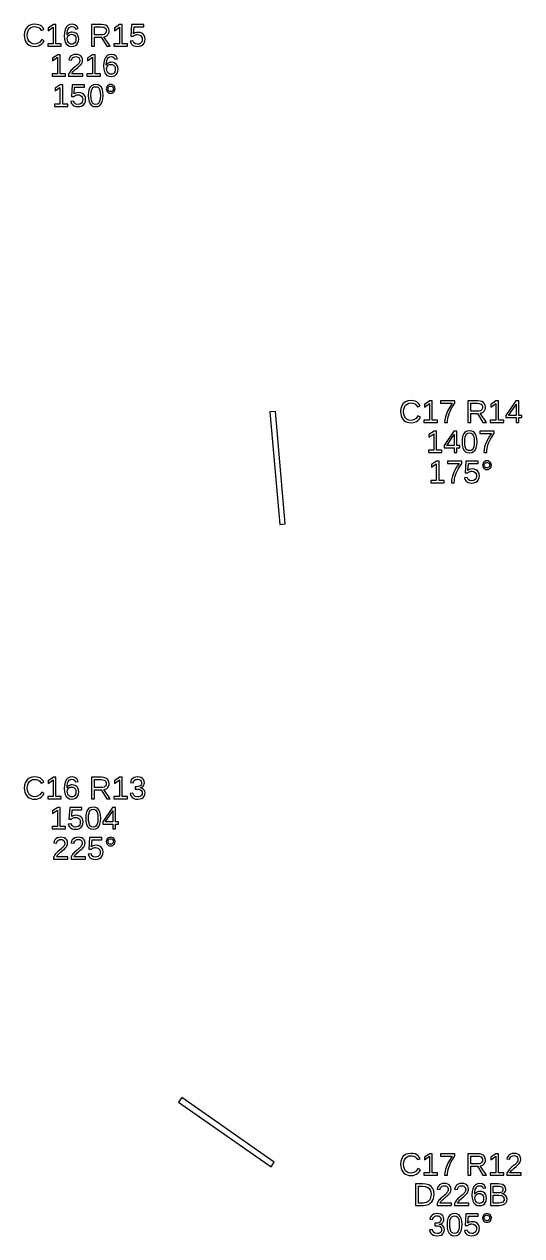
# Model space of a CAD drawing. Extents: x 195 to 2890, y 70 to 1529.
# Drawn here: x 1758 to 1890.2, y 1181 to 1503 of the extents above; entities that cross this region are included whole.
import ezdxf

# ---------------------------------------------------------------- set-up
doc = ezdxf.new("R2010")
doc.units = 0
doc.layers.get('0').update_dxf_attribs({"linetype": 'CONTINUOUS'})

msp = doc.modelspace()

# ---------------------------------------------------------------- linework, layer by layer
for points in [[(1761.31, 1497.09), (1761.81, 1497.22), (1762.26, 1497.44), (1762.66, 1497.73), (1762.99, 1498.11), (1763.26, 1498.56), (1762.62, 1498.88), (1762.15, 1498.22), (1761.55, 1497.82), (1760.81, 1497.69), (1760.23, 1497.76), (1759.73, 1497.97), (1759.32, 1498.33), (1759.01, 1498.8), (1758.83, 1499.37), (1758.77, 1500.02), (1758.83, 1500.68), (1759, 1501.24), (1759.3, 1501.7), (1759.7, 1502.04), (1760.19, 1502.25), (1760.78, 1502.32), (1761.16, 1502.29), (1761.51, 1502.2), (1761.83, 1502.05), (1762.09, 1501.85), (1762.31, 1501.59), (1762.47, 1501.29), (1763.2, 1501.53), (1762.97, 1501.96), (1762.67, 1502.31), (1762.3, 1502.59), (1761.86, 1502.79), (1761.35, 1502.91), (1760.77, 1502.95), (1759.96, 1502.86), (1759.28, 1502.6), (1758.72, 1502.17), (1758.31, 1501.59), (1758.06, 1500.87), (1757.98, 1500.02), (1758.02, 1499.44), (1758.13, 1498.91), (1758.31, 1498.44), (1758.56, 1498.03), (1758.89, 1497.68), (1759.27, 1497.41), (1759.72, 1497.21), (1760.22, 1497.09), (1760.77, 1497.05)], [(1767.8, 1497.75), (1766.41, 1497.75), (1766.41, 1502.86), (1765.73, 1502.86), (1764.37, 1501.93), (1764.37, 1501.24), (1765.67, 1502.16), (1765.67, 1497.75), (1764.21, 1497.75), (1764.21, 1497.13), (1767.8, 1497.13)], [(1771.16, 1497.11), (1771.61, 1497.28), (1771.98, 1497.57), (1772.26, 1497.97), (1772.42, 1498.44), (1772.48, 1499.01), (1772.42, 1499.53), (1772.27, 1499.97), (1772.01, 1500.34), (1771.66, 1500.62), (1771.24, 1500.78), (1770.75, 1500.84), (1770.45, 1500.82), (1770.17, 1500.75), (1769.92, 1500.64), (1769.7, 1500.5), (1769.51, 1500.31), (1769.36, 1500.08), (1769.4, 1500.76), (1769.51, 1501.32), (1769.7, 1501.77), (1769.96, 1502.1), (1770.29, 1502.29), (1770.67, 1502.36), (1771.1, 1502.28), (1771.42, 1502.04), (1771.62, 1501.66), (1772.32, 1501.78), (1771.99, 1502.43), (1771.44, 1502.82), (1770.68, 1502.95), (1770.08, 1502.86), (1769.57, 1502.6), (1769.16, 1502.15), (1768.87, 1501.54), (1768.69, 1500.78), (1768.63, 1499.87), (1768.69, 1499.02), (1768.86, 1498.32), (1769.14, 1497.77), (1769.54, 1497.37), (1770.03, 1497.13), (1770.62, 1497.05)], [(1770.28, 1497.69), (1770, 1497.83), (1769.76, 1498.06), (1769.58, 1498.37), (1769.47, 1498.73), (1769.43, 1499.15), (1769.47, 1499.47), (1769.57, 1499.75), (1769.75, 1499.97), (1769.98, 1500.14), (1770.26, 1500.24), (1770.58, 1500.27), (1770.91, 1500.24), (1771.2, 1500.12), (1771.43, 1499.93), (1771.6, 1499.68), (1771.7, 1499.36), (1771.73, 1498.97), (1771.7, 1498.59), (1771.6, 1498.26), (1771.43, 1498), (1771.2, 1497.8), (1770.93, 1497.68), (1770.6, 1497.64)], [(1776.62, 1499.51), (1778.4, 1499.51), (1779.89, 1497.13), (1780.79, 1497.13), (1779.16, 1499.6), (1779.57, 1499.71), (1779.91, 1499.9), (1780.19, 1500.15), (1780.4, 1500.46), (1780.52, 1500.82), (1780.56, 1501.22), (1780.5, 1501.7), (1780.33, 1502.1), (1780.03, 1502.43), (1779.63, 1502.67), (1779.14, 1502.82), (1778.54, 1502.86), (1775.84, 1502.86), (1775.84, 1497.13), (1776.62, 1497.13)], [(1776.62, 1500.13), (1776.62, 1502.24), (1778.46, 1502.24), (1778.85, 1502.21), (1779.18, 1502.13), (1779.44, 1501.98), (1779.63, 1501.78), (1779.74, 1501.52), (1779.78, 1501.22), (1779.74, 1500.9), (1779.63, 1500.63), (1779.44, 1500.41), (1779.19, 1500.25), (1778.87, 1500.16), (1778.49, 1500.13)], [(1785.4, 1497.75), (1784.01, 1497.75), (1784.01, 1502.86), (1783.33, 1502.86), (1781.98, 1501.93), (1781.98, 1501.24), (1783.27, 1502.16), (1783.27, 1497.75), (1781.81, 1497.75), (1781.81, 1497.13), (1785.4, 1497.13)], [(1788.65, 1497.11), (1789.15, 1497.28), (1789.56, 1497.57), (1789.86, 1497.96), (1790.03, 1498.44), (1790.09, 1499), (1790.04, 1499.5), (1789.87, 1499.93), (1789.59, 1500.29), (1789.22, 1500.57), (1788.77, 1500.73), (1788.24, 1500.79), (1787.8, 1500.75), (1787.4, 1500.63), (1787.06, 1500.42), (1787.17, 1502.24), (1789.76, 1502.24), (1789.76, 1502.86), (1786.5, 1502.86), (1786.31, 1499.78), (1787.03, 1499.78), (1787.2, 1499.92), (1787.37, 1500.02), (1787.54, 1500.1), (1787.71, 1500.15), (1787.9, 1500.18), (1788.09, 1500.19), (1788.45, 1500.15), (1788.75, 1500.04), (1789, 1499.86), (1789.18, 1499.61), (1789.3, 1499.32), (1789.33, 1498.98), (1789.3, 1498.6), (1789.19, 1498.27), (1789, 1498), (1788.75, 1497.81), (1788.44, 1497.69), (1788.08, 1497.65), (1787.52, 1497.74), (1787.12, 1498.03), (1786.88, 1498.5), (1786.14, 1498.41), (1786.27, 1498.01), (1786.48, 1497.67), (1786.77, 1497.4), (1787.13, 1497.21), (1787.56, 1497.09), (1788.06, 1497.05)], [(1768.96, 1489.75), (1767.56, 1489.75), (1767.56, 1494.86), (1766.89, 1494.86), (1765.53, 1493.93), (1765.53, 1493.24), (1766.83, 1494.16), (1766.83, 1489.75), (1765.37, 1489.75), (1765.37, 1489.13), (1768.96, 1489.13)], [(1773.58, 1489.75), (1770.59, 1489.75), (1770.69, 1489.95), (1770.82, 1490.14), (1770.99, 1490.35), (1771.19, 1490.56), (1771.44, 1490.79), (1771.73, 1491.04), (1772.24, 1491.46), (1772.62, 1491.8), (1772.88, 1492.06), (1773.07, 1492.28), (1773.22, 1492.5), (1773.34, 1492.72), (1773.42, 1492.94), (1773.47, 1493.16), (1773.49, 1493.38), (1773.44, 1493.84), (1773.28, 1494.23), (1773.03, 1494.54), (1772.67, 1494.77), (1772.23, 1494.9), (1771.69, 1494.95), (1771.2, 1494.9), (1770.77, 1494.77), (1770.4, 1494.54), (1770.11, 1494.24), (1769.92, 1493.88), (1769.82, 1493.45), (1770.57, 1493.38), (1770.63, 1493.66), (1770.75, 1493.9), (1770.92, 1494.09), (1771.14, 1494.23), (1771.4, 1494.32), (1771.69, 1494.35), (1772, 1494.32), (1772.25, 1494.23), (1772.46, 1494.09), (1772.62, 1493.89), (1772.71, 1493.65), (1772.74, 1493.35), (1772.72, 1493.13), (1772.67, 1492.92), (1772.58, 1492.73), (1772.46, 1492.55), (1772.32, 1492.37), (1772.16, 1492.2), (1771.98, 1492.03), (1771.78, 1491.86), (1771.57, 1491.69), (1771.36, 1491.52), (1771.14, 1491.34), (1770.92, 1491.15), (1770.7, 1490.94), (1770.49, 1490.72), (1770.29, 1490.49), (1770.1, 1490.23), (1769.93, 1489.95), (1769.78, 1489.65), (1769.78, 1489.13), (1773.58, 1489.13)], [(1778.23, 1489.75), (1776.83, 1489.75), (1776.83, 1494.86), (1776.16, 1494.86), (1774.8, 1493.93), (1774.8, 1493.24), (1776.1, 1494.16), (1776.1, 1489.75), (1774.63, 1489.75), (1774.63, 1489.13), (1778.23, 1489.13)], [(1781.59, 1489.11), (1782.04, 1489.28), (1782.41, 1489.57), (1782.68, 1489.97), (1782.85, 1490.44), (1782.9, 1491.01), (1782.85, 1491.53), (1782.7, 1491.97), (1782.44, 1492.34), (1782.09, 1492.62), (1781.67, 1492.78), (1781.18, 1492.84), (1780.88, 1492.82), (1780.6, 1492.75), (1780.35, 1492.64), (1780.12, 1492.5), (1779.94, 1492.31), (1779.79, 1492.08), (1779.82, 1492.76), (1779.94, 1493.32), (1780.13, 1493.77), (1780.39, 1494.1), (1780.71, 1494.29), (1781.1, 1494.36), (1781.53, 1494.28), (1781.84, 1494.04), (1782.04, 1493.66), (1782.74, 1493.78), (1782.41, 1494.43), (1781.87, 1494.82), (1781.11, 1494.95), (1780.5, 1494.86), (1780, 1494.6), (1779.59, 1494.15), (1779.29, 1493.54), (1779.12, 1492.78), (1779.06, 1491.87), (1779.11, 1491.02), (1779.29, 1490.32), (1779.57, 1489.77), (1779.96, 1489.37), (1780.46, 1489.13), (1781.05, 1489.05)], [(1780.71, 1489.69), (1780.43, 1489.83), (1780.19, 1490.06), (1780, 1490.37), (1779.9, 1490.73), (1779.86, 1491.15), (1779.89, 1491.47), (1780, 1491.75), (1780.17, 1491.97), (1780.41, 1492.14), (1780.68, 1492.24), (1781, 1492.27), (1781.34, 1492.24), (1781.62, 1492.12), (1781.85, 1491.93), (1782.02, 1491.68), (1782.12, 1491.36), (1782.16, 1490.97), (1782.12, 1490.59), (1782.02, 1490.26), (1781.86, 1490), (1781.63, 1489.8), (1781.35, 1489.68), (1781.03, 1489.64)], [(1769.61, 1481.75), (1768.21, 1481.75), (1768.21, 1486.86), (1767.54, 1486.86), (1766.18, 1485.93), (1766.18, 1485.24), (1767.48, 1486.16), (1767.48, 1481.75), (1766.02, 1481.75), (1766.02, 1481.13), (1769.61, 1481.13)], [(1772.86, 1481.11), (1773.36, 1481.28), (1773.76, 1481.57), (1774.06, 1481.96), (1774.24, 1482.44), (1774.3, 1483), (1774.25, 1483.5), (1774.08, 1483.93), (1773.8, 1484.29), (1773.43, 1484.57), (1772.98, 1484.73), (1772.45, 1484.79), (1772, 1484.75), (1771.61, 1484.63), (1771.27, 1484.42), (1771.38, 1486.24), (1773.97, 1486.24), (1773.97, 1486.86), (1770.71, 1486.86), (1770.52, 1483.78), (1771.23, 1483.78), (1771.4, 1483.92), (1771.57, 1484.02), (1771.75, 1484.1), (1771.92, 1484.15), (1772.11, 1484.18), (1772.3, 1484.19), (1772.65, 1484.15), (1772.95, 1484.04), (1773.2, 1483.86), (1773.39, 1483.61), (1773.5, 1483.32), (1773.54, 1482.98), (1773.5, 1482.6), (1773.39, 1482.27), (1773.21, 1482), (1772.96, 1481.81), (1772.65, 1481.69), (1772.28, 1481.65), (1771.72, 1481.74), (1771.33, 1482.03), (1771.09, 1482.5), (1770.35, 1482.41), (1770.48, 1482.01), (1770.68, 1481.67), (1770.97, 1481.4), (1771.34, 1481.21), (1771.77, 1481.09), (1772.27, 1481.05)], [(1777.56, 1481.13), (1778.06, 1481.39), (1778.45, 1481.81), (1778.73, 1482.39), (1778.9, 1483.12), (1778.96, 1484), (1778.91, 1484.89), (1778.75, 1485.63), (1778.48, 1486.21), (1778.1, 1486.62), (1777.6, 1486.87), (1776.98, 1486.95), (1776.35, 1486.87), (1775.84, 1486.62), (1775.46, 1486.21), (1775.19, 1485.64), (1775.03, 1484.9), (1774.98, 1484), (1775.03, 1483.11), (1775.2, 1482.38), (1775.47, 1481.8), (1775.86, 1481.38), (1776.35, 1481.13), (1776.96, 1481.05)], [(1776.57, 1481.71), (1776.25, 1481.9), (1776.02, 1482.21), (1775.85, 1482.66), (1775.75, 1483.26), (1775.72, 1484), (1775.75, 1484.76), (1775.85, 1485.36), (1776.01, 1485.81), (1776.25, 1486.11), (1776.57, 1486.29), (1776.98, 1486.36), (1777.38, 1486.29), (1777.7, 1486.11), (1777.93, 1485.8), (1778.09, 1485.35), (1778.18, 1484.75), (1778.22, 1484), (1778.18, 1483.27), (1778.08, 1482.68), (1777.91, 1482.23), (1777.68, 1481.91), (1777.36, 1481.71), (1776.97, 1481.65)], [(1781.25, 1484.67), (1781.53, 1484.78), (1781.77, 1484.97), (1781.96, 1485.21), (1782.08, 1485.48), (1782.12, 1485.79), (1782.08, 1486.1), (1781.97, 1486.37), (1781.78, 1486.61), (1781.53, 1486.8), (1781.26, 1486.91), (1780.95, 1486.95), (1780.64, 1486.91), (1780.36, 1486.8), (1780.12, 1486.61), (1779.93, 1486.37), (1779.82, 1486.09), (1779.78, 1485.79), (1779.82, 1485.49), (1779.93, 1485.22), (1780.13, 1484.97), (1780.37, 1484.78), (1780.64, 1484.67), (1780.95, 1484.63)], [(1780.76, 1485.08), (1780.59, 1485.15), (1780.44, 1485.27), (1780.32, 1485.43), (1780.25, 1485.6), (1780.23, 1485.79), (1780.25, 1485.98), (1780.32, 1486.15), (1780.44, 1486.31), (1780.59, 1486.43), (1780.76, 1486.5), (1780.95, 1486.52), (1781.14, 1486.5), (1781.31, 1486.43), (1781.46, 1486.31), (1781.58, 1486.16), (1781.65, 1485.99), (1781.67, 1485.79), (1781.65, 1485.6), (1781.58, 1485.42), (1781.46, 1485.27), (1781.31, 1485.15), (1781.14, 1485.08), (1780.95, 1485.06)], [(1861.31, 1397.09), (1861.81, 1397.22), (1862.26, 1397.44), (1862.66, 1397.73), (1862.99, 1398.11), (1863.26, 1398.56), (1862.62, 1398.88), (1862.15, 1398.22), (1861.55, 1397.82), (1860.81, 1397.69), (1860.23, 1397.76), (1859.73, 1397.97), (1859.32, 1398.33), (1859.01, 1398.8), (1858.83, 1399.37), (1858.77, 1400.02), (1858.83, 1400.68), (1859, 1401.24), (1859.3, 1401.7), (1859.7, 1402.04), (1860.19, 1402.25), (1860.78, 1402.32), (1861.16, 1402.29), (1861.51, 1402.2), (1861.83, 1402.05), (1862.09, 1401.85), (1862.31, 1401.59), (1862.47, 1401.29), (1863.2, 1401.53), (1862.97, 1401.96), (1862.67, 1402.31), (1862.3, 1402.59), (1861.86, 1402.79), (1861.35, 1402.91), (1860.77, 1402.95), (1859.96, 1402.86), (1859.28, 1402.6), (1858.72, 1402.17), (1858.31, 1401.59), (1858.06, 1400.87), (1857.98, 1400.02), (1858.02, 1399.44), (1858.13, 1398.91), (1858.31, 1398.44), (1858.56, 1398.03), (1858.89, 1397.68), (1859.27, 1397.41), (1859.72, 1397.21), (1860.22, 1397.09), (1860.77, 1397.05)], [(1867.8, 1397.75), (1866.41, 1397.75), (1866.41, 1402.86), (1865.73, 1402.86), (1864.37, 1401.93), (1864.37, 1401.24), (1865.67, 1402.16), (1865.67, 1397.75), (1864.21, 1397.75), (1864.21, 1397.13), (1867.8, 1397.13)], [(1870.48, 1397.65), (1870.54, 1398.17), (1870.64, 1398.67), (1870.78, 1399.16), (1870.96, 1399.66), (1871.18, 1400.17), (1871.48, 1400.74), (1871.89, 1401.44), (1872.42, 1402.27), (1872.42, 1402.86), (1868.63, 1402.86), (1868.63, 1402.24), (1871.72, 1402.24), (1871.06, 1401.23), (1870.54, 1400.3), (1870.16, 1399.44), (1869.9, 1398.65), (1869.74, 1397.88), (1869.69, 1397.13), (1870.46, 1397.13)], [(1876.62, 1399.51), (1878.4, 1399.51), (1879.89, 1397.13), (1880.79, 1397.13), (1879.16, 1399.6), (1879.57, 1399.71), (1879.91, 1399.9), (1880.19, 1400.15), (1880.4, 1400.46), (1880.52, 1400.82), (1880.56, 1401.22), (1880.5, 1401.7), (1880.33, 1402.1), (1880.03, 1402.43), (1879.63, 1402.67), (1879.14, 1402.82), (1878.54, 1402.86), (1875.84, 1402.86), (1875.84, 1397.13), (1876.62, 1397.13)], [(1876.62, 1400.13), (1876.62, 1402.24), (1878.46, 1402.24), (1878.85, 1402.21), (1879.18, 1402.13), (1879.44, 1401.98), (1879.63, 1401.78), (1879.74, 1401.52), (1879.78, 1401.22), (1879.74, 1400.9), (1879.63, 1400.63), (1879.44, 1400.41), (1879.19, 1400.25), (1878.87, 1400.16), (1878.49, 1400.13)], [(1885.4, 1397.75), (1884.01, 1397.75), (1884.01, 1402.86), (1883.33, 1402.86), (1881.98, 1401.93), (1881.98, 1401.24), (1883.27, 1402.16), (1883.27, 1397.75), (1881.81, 1397.75), (1881.81, 1397.13), (1885.4, 1397.13)], [(1889.39, 1398.43), (1890.2, 1398.43), (1890.2, 1399.01), (1889.39, 1399.01), (1889.39, 1402.86), (1888.63, 1402.86), (1886, 1399), (1886, 1398.43), (1888.7, 1398.43), (1888.7, 1397.13), (1889.39, 1397.13)], [(1886.68, 1399.01), (1886.74, 1399.09), (1886.96, 1399.39), (1888.43, 1401.55), (1888.47, 1401.62), (1888.52, 1401.71), (1888.59, 1401.82), (1888.65, 1401.93), (1888.69, 1402), (1888.7, 1402.04), (1888.7, 1399.01)], [(1827.36, 1370.18), (1824.75, 1400.07), (1823.25, 1399.93), (1825.87, 1370.05)], [(1868.96, 1389.75), (1867.56, 1389.75), (1867.56, 1394.86), (1866.89, 1394.86), (1865.53, 1393.93), (1865.53, 1393.24), (1866.83, 1394.16), (1866.83, 1389.75), (1865.37, 1389.75), (1865.37, 1389.13), (1868.96, 1389.13)], [(1872.95, 1390.43), (1873.76, 1390.43), (1873.76, 1391.01), (1872.95, 1391.01), (1872.95, 1394.86), (1872.18, 1394.86), (1869.56, 1391), (1869.56, 1390.43), (1872.26, 1390.43), (1872.26, 1389.13), (1872.95, 1389.13)], [(1870.23, 1391.01), (1870.3, 1391.09), (1870.52, 1391.39), (1871.99, 1393.55), (1872.03, 1393.62), (1872.08, 1393.71), (1872.14, 1393.82), (1872.2, 1393.93), (1872.24, 1394), (1872.26, 1394.04), (1872.26, 1391.01)], [(1876.91, 1389.13), (1877.41, 1389.39), (1877.8, 1389.81), (1878.08, 1390.39), (1878.25, 1391.12), (1878.31, 1392), (1878.26, 1392.89), (1878.09, 1393.63), (1877.83, 1394.21), (1877.45, 1394.62), (1876.95, 1394.87), (1876.33, 1394.95), (1875.7, 1394.87), (1875.19, 1394.62), (1874.81, 1394.21), (1874.54, 1393.64), (1874.38, 1392.9), (1874.33, 1392), (1874.38, 1391.11), (1874.55, 1390.38), (1874.82, 1389.8), (1875.21, 1389.38), (1875.7, 1389.13), (1876.31, 1389.05)], [(1875.92, 1389.71), (1875.6, 1389.9), (1875.37, 1390.21), (1875.2, 1390.66), (1875.1, 1391.26), (1875.07, 1392), (1875.1, 1392.76), (1875.2, 1393.36), (1875.36, 1393.81), (1875.6, 1394.11), (1875.92, 1394.29), (1876.33, 1394.36), (1876.73, 1394.29), (1877.04, 1394.11), (1877.28, 1393.8), (1877.44, 1393.35), (1877.53, 1392.75), (1877.56, 1392), (1877.53, 1391.27), (1877.43, 1390.68), (1877.26, 1390.23), (1877.02, 1389.91), (1876.71, 1389.71), (1876.32, 1389.65)], [(1880.9, 1389.65), (1880.97, 1390.17), (1881.07, 1390.67), (1881.21, 1391.16), (1881.39, 1391.66), (1881.61, 1392.17), (1881.91, 1392.74), (1882.32, 1393.44), (1882.85, 1394.27), (1882.85, 1394.86), (1879.06, 1394.86), (1879.06, 1394.24), (1882.14, 1394.24), (1881.48, 1393.23), (1880.97, 1392.3), (1880.59, 1391.44), (1880.33, 1390.65), (1880.17, 1389.88), (1880.12, 1389.13), (1880.88, 1389.13)], [(1869.61, 1381.75), (1868.21, 1381.75), (1868.21, 1386.86), (1867.54, 1386.86), (1866.18, 1385.93), (1866.18, 1385.24), (1867.48, 1386.16), (1867.48, 1381.75), (1866.02, 1381.75), (1866.02, 1381.13), (1869.61, 1381.13)], [(1872.29, 1381.65), (1872.35, 1382.17), (1872.45, 1382.67), (1872.59, 1383.16), (1872.77, 1383.66), (1872.99, 1384.17), (1873.29, 1384.74), (1873.7, 1385.44), (1874.23, 1386.27), (1874.23, 1386.86), (1870.44, 1386.86), (1870.44, 1386.24), (1873.52, 1386.24), (1872.87, 1385.23), (1872.35, 1384.3), (1871.97, 1383.44), (1871.71, 1382.65), (1871.55, 1381.88), (1871.5, 1381.13), (1872.27, 1381.13)], [(1877.49, 1381.11), (1877.99, 1381.28), (1878.4, 1381.57), (1878.7, 1381.96), (1878.88, 1382.44), (1878.94, 1383), (1878.88, 1383.5), (1878.71, 1383.93), (1878.43, 1384.29), (1878.06, 1384.57), (1877.61, 1384.73), (1877.08, 1384.79), (1876.64, 1384.75), (1876.24, 1384.63), (1875.9, 1384.42), (1876.01, 1386.24), (1878.6, 1386.24), (1878.6, 1386.86), (1875.34, 1386.86), (1875.15, 1383.78), (1875.87, 1383.78), (1876.04, 1383.92), (1876.21, 1384.02), (1876.38, 1384.1), (1876.56, 1384.15), (1876.74, 1384.18), (1876.93, 1384.19), (1877.29, 1384.15), (1877.59, 1384.04), (1877.84, 1383.86), (1878.03, 1383.61), (1878.14, 1383.32), (1878.17, 1382.98), (1878.14, 1382.6), (1878.03, 1382.27), (1877.84, 1382), (1877.59, 1381.81), (1877.28, 1381.69), (1876.92, 1381.65), (1876.36, 1381.74), (1875.96, 1382.03), (1875.73, 1382.5), (1874.98, 1382.41), (1875.11, 1382.01), (1875.32, 1381.67), (1875.61, 1381.4), (1875.97, 1381.21), (1876.4, 1381.09), (1876.9, 1381.05)], [(1881.25, 1384.67), (1881.53, 1384.78), (1881.77, 1384.97), (1881.96, 1385.21), (1882.08, 1385.48), (1882.12, 1385.79), (1882.08, 1386.1), (1881.97, 1386.37), (1881.78, 1386.61), (1881.53, 1386.8), (1881.26, 1386.91), (1880.95, 1386.95), (1880.64, 1386.91), (1880.36, 1386.8), (1880.12, 1386.61), (1879.93, 1386.37), (1879.82, 1386.09), (1879.78, 1385.79), (1879.82, 1385.49), (1879.93, 1385.22), (1880.13, 1384.97), (1880.37, 1384.78), (1880.64, 1384.67), (1880.95, 1384.63)], [(1880.76, 1385.08), (1880.59, 1385.15), (1880.44, 1385.27), (1880.32, 1385.43), (1880.25, 1385.6), (1880.23, 1385.79), (1880.25, 1385.98), (1880.32, 1386.15), (1880.44, 1386.31), (1880.59, 1386.43), (1880.76, 1386.5), (1880.95, 1386.52), (1881.14, 1386.5), (1881.31, 1386.43), (1881.46, 1386.31), (1881.58, 1386.16), (1881.65, 1385.99), (1881.67, 1385.79), (1881.65, 1385.6), (1881.58, 1385.42), (1881.46, 1385.27), (1881.31, 1385.15), (1881.14, 1385.08), (1880.95, 1385.06)], [(1761.31, 1297.09), (1761.81, 1297.22), (1762.26, 1297.44), (1762.66, 1297.73), (1762.99, 1298.11), (1763.26, 1298.56), (1762.62, 1298.88), (1762.15, 1298.22), (1761.55, 1297.82), (1760.81, 1297.69), (1760.23, 1297.76), (1759.73, 1297.97), (1759.32, 1298.33), (1759.01, 1298.8), (1758.83, 1299.37), (1758.77, 1300.02), (1758.83, 1300.68), (1759, 1301.24), (1759.3, 1301.7), (1759.7, 1302.04), (1760.19, 1302.25), (1760.78, 1302.32), (1761.16, 1302.29), (1761.51, 1302.2), (1761.83, 1302.05), (1762.09, 1301.85), (1762.31, 1301.59), (1762.47, 1301.29), (1763.2, 1301.53), (1762.97, 1301.96), (1762.67, 1302.31), (1762.3, 1302.59), (1761.86, 1302.79), (1761.35, 1302.91), (1760.77, 1302.95), (1759.96, 1302.86), (1759.28, 1302.6), (1758.72, 1302.17), (1758.31, 1301.59), (1758.06, 1300.87), (1757.98, 1300.02), (1758.02, 1299.44), (1758.13, 1298.91), (1758.31, 1298.44), (1758.56, 1298.03), (1758.89, 1297.68), (1759.27, 1297.41), (1759.72, 1297.21), (1760.22, 1297.09), (1760.77, 1297.05)], [(1767.8, 1297.75), (1766.41, 1297.75), (1766.41, 1302.86), (1765.73, 1302.86), (1764.37, 1301.93), (1764.37, 1301.24), (1765.67, 1302.16), (1765.67, 1297.75), (1764.21, 1297.75), (1764.21, 1297.13), (1767.8, 1297.13)], [(1771.16, 1297.11), (1771.61, 1297.28), (1771.98, 1297.57), (1772.26, 1297.97), (1772.42, 1298.44), (1772.48, 1299.01), (1772.42, 1299.53), (1772.27, 1299.97), (1772.01, 1300.34), (1771.66, 1300.62), (1771.24, 1300.78), (1770.75, 1300.84), (1770.45, 1300.82), (1770.17, 1300.75), (1769.92, 1300.64), (1769.7, 1300.5), (1769.51, 1300.31), (1769.36, 1300.08), (1769.4, 1300.76), (1769.51, 1301.32), (1769.7, 1301.77), (1769.96, 1302.1), (1770.29, 1302.29), (1770.67, 1302.36), (1771.1, 1302.28), (1771.42, 1302.04), (1771.62, 1301.66), (1772.32, 1301.78), (1771.99, 1302.43), (1771.44, 1302.82), (1770.68, 1302.95), (1770.08, 1302.86), (1769.57, 1302.6), (1769.16, 1302.15), (1768.87, 1301.54), (1768.69, 1300.78), (1768.63, 1299.87), (1768.69, 1299.02), (1768.86, 1298.32), (1769.14, 1297.77), (1769.54, 1297.37), (1770.03, 1297.13), (1770.62, 1297.05)], [(1776.62, 1299.51), (1778.4, 1299.51), (1779.89, 1297.13), (1780.79, 1297.13), (1779.16, 1299.6), (1779.57, 1299.71), (1779.91, 1299.9), (1780.19, 1300.15), (1780.4, 1300.46), (1780.52, 1300.82), (1780.56, 1301.22), (1780.5, 1301.7), (1780.33, 1302.1), (1780.03, 1302.43), (1779.63, 1302.67), (1779.14, 1302.82), (1778.54, 1302.86), (1775.84, 1302.86), (1775.84, 1297.13), (1776.62, 1297.13)], [(1776.62, 1300.13), (1776.62, 1302.24), (1778.46, 1302.24), (1778.85, 1302.21), (1779.18, 1302.13), (1779.44, 1301.98), (1779.63, 1301.78), (1779.74, 1301.52), (1779.78, 1301.22), (1779.74, 1300.9), (1779.63, 1300.63), (1779.44, 1300.41), (1779.19, 1300.25), (1778.87, 1300.16), (1778.49, 1300.13)], [(1785.4, 1297.75), (1784.01, 1297.75), (1784.01, 1302.86), (1783.33, 1302.86), (1781.98, 1301.93), (1781.98, 1301.24), (1783.27, 1302.16), (1783.27, 1297.75), (1781.81, 1297.75), (1781.81, 1297.13), (1785.4, 1297.13)], [(1788.71, 1297.1), (1789.19, 1297.24), (1789.57, 1297.49), (1789.85, 1297.82), (1790.02, 1298.23), (1790.08, 1298.71), (1790.04, 1299.06), (1789.92, 1299.36), (1789.72, 1299.63), (1789.45, 1299.83), (1789.12, 1299.98), (1788.72, 1300.06), (1788.72, 1300.07), (1789.08, 1300.18), (1789.38, 1300.33), (1789.61, 1300.54), (1789.78, 1300.79), (1789.89, 1301.09), (1789.92, 1301.43), (1789.87, 1301.87), (1789.71, 1302.25), (1789.44, 1302.55), (1789.08, 1302.77), (1788.63, 1302.91), (1788.1, 1302.95), (1787.61, 1302.91), (1787.18, 1302.77), (1786.81, 1302.56), (1786.52, 1302.26), (1786.33, 1301.89), (1786.23, 1301.46), (1786.96, 1301.4), (1787.02, 1301.68), (1787.14, 1301.91), (1787.31, 1302.1), (1787.53, 1302.24), (1787.79, 1302.32), (1788.09, 1302.35), (1788.42, 1302.32), (1788.69, 1302.23), (1788.9, 1302.08), (1789.05, 1301.88), (1789.14, 1301.64), (1789.17, 1301.35), (1789.13, 1301.07), (1789.02, 1300.83), (1788.84, 1300.63), (1788.58, 1300.48), (1788.27, 1300.4), (1787.9, 1300.37), (1787.5, 1300.37), (1787.5, 1299.73), (1787.92, 1299.73), (1788.34, 1299.7), (1788.68, 1299.61), (1788.96, 1299.47), (1789.16, 1299.27), (1789.28, 1299.03), (1789.32, 1298.74), (1789.28, 1298.41), (1789.18, 1298.14), (1789, 1297.93), (1788.77, 1297.78), (1788.48, 1297.69), (1788.13, 1297.66), (1787.5, 1297.77), (1787.09, 1298.11), (1786.88, 1298.67), (1786.13, 1298.6), (1786.24, 1298.13), (1786.45, 1297.75), (1786.74, 1297.44), (1787.13, 1297.22), (1787.59, 1297.09), (1788.13, 1297.05)], [(1770.28, 1297.69), (1770, 1297.83), (1769.76, 1298.06), (1769.58, 1298.37), (1769.47, 1298.73), (1769.43, 1299.15), (1769.47, 1299.47), (1769.57, 1299.75), (1769.75, 1299.97), (1769.98, 1300.14), (1770.26, 1300.24), (1770.58, 1300.27), (1770.91, 1300.24), (1771.2, 1300.12), (1771.43, 1299.93), (1771.6, 1299.68), (1771.7, 1299.36), (1771.73, 1298.97), (1771.7, 1298.59), (1771.6, 1298.26), (1771.43, 1298), (1771.2, 1297.8), (1770.93, 1297.68), (1770.6, 1297.64)], [(1768.96, 1289.75), (1767.56, 1289.75), (1767.56, 1294.86), (1766.89, 1294.86), (1765.53, 1293.93), (1765.53, 1293.24), (1766.83, 1294.16), (1766.83, 1289.75), (1765.37, 1289.75), (1765.37, 1289.13), (1768.96, 1289.13)], [(1772.21, 1289.11), (1772.7, 1289.28), (1773.11, 1289.57), (1773.41, 1289.96), (1773.59, 1290.44), (1773.65, 1291), (1773.59, 1291.5), (1773.43, 1291.93), (1773.15, 1292.29), (1772.77, 1292.57), (1772.32, 1292.73), (1771.8, 1292.79), (1771.35, 1292.75), (1770.96, 1292.63), (1770.61, 1292.42), (1770.72, 1294.24), (1773.32, 1294.24), (1773.32, 1294.86), (1770.06, 1294.86), (1769.87, 1291.78), (1770.58, 1291.78), (1770.75, 1291.92), (1770.92, 1292.02), (1771.09, 1292.1), (1771.27, 1292.15), (1771.45, 1292.18), (1771.65, 1292.19), (1772, 1292.15), (1772.3, 1292.04), (1772.55, 1291.86), (1772.74, 1291.61), (1772.85, 1291.32), (1772.89, 1290.98), (1772.85, 1290.6), (1772.74, 1290.27), (1772.56, 1290), (1772.3, 1289.81), (1772, 1289.69), (1771.63, 1289.65), (1771.07, 1289.74), (1770.68, 1290.03), (1770.44, 1290.5), (1769.7, 1290.41), (1769.83, 1290.01), (1770.03, 1289.67), (1770.32, 1289.4), (1770.68, 1289.21), (1771.12, 1289.09), (1771.62, 1289.05)], [(1776.91, 1289.13), (1777.41, 1289.39), (1777.8, 1289.81), (1778.08, 1290.39), (1778.25, 1291.12), (1778.31, 1292), (1778.26, 1292.89), (1778.09, 1293.63), (1777.83, 1294.21), (1777.45, 1294.62), (1776.95, 1294.87), (1776.33, 1294.95), (1775.7, 1294.87), (1775.19, 1294.62), (1774.81, 1294.21), (1774.54, 1293.64), (1774.38, 1292.9), (1774.33, 1292), (1774.38, 1291.11), (1774.55, 1290.38), (1774.82, 1289.8), (1775.21, 1289.38), (1775.7, 1289.13), (1776.31, 1289.05)], [(1775.92, 1289.71), (1775.6, 1289.9), (1775.37, 1290.21), (1775.2, 1290.66), (1775.1, 1291.26), (1775.07, 1292), (1775.1, 1292.76), (1775.2, 1293.36), (1775.36, 1293.81), (1775.6, 1294.11), (1775.92, 1294.29), (1776.33, 1294.36), (1776.73, 1294.29), (1777.04, 1294.11), (1777.28, 1293.8), (1777.44, 1293.35), (1777.53, 1292.75), (1777.56, 1292), (1777.53, 1291.27), (1777.43, 1290.68), (1777.26, 1290.23), (1777.02, 1289.91), (1776.71, 1289.71), (1776.32, 1289.65)], [(1782.22, 1290.43), (1783.02, 1290.43), (1783.02, 1291.01), (1782.22, 1291.01), (1782.22, 1294.86), (1781.45, 1294.86), (1778.83, 1291), (1778.83, 1290.43), (1781.53, 1290.43), (1781.53, 1289.13), (1782.22, 1289.13)], [(1779.5, 1291.01), (1779.57, 1291.09), (1779.79, 1291.39), (1781.25, 1293.55), (1781.3, 1293.62), (1781.35, 1293.71), (1781.41, 1293.82), (1781.47, 1293.93), (1781.51, 1294), (1781.53, 1294.04), (1781.53, 1291.01)], [(1769.6, 1281.75), (1766.61, 1281.75), (1766.71, 1281.95), (1766.84, 1282.14), (1767.01, 1282.35), (1767.21, 1282.56), (1767.46, 1282.79), (1767.75, 1283.04), (1768.26, 1283.46), (1768.64, 1283.8), (1768.9, 1284.06), (1769.09, 1284.28), (1769.24, 1284.5), (1769.36, 1284.72), (1769.44, 1284.94), (1769.49, 1285.16), (1769.51, 1285.38), (1769.46, 1285.84), (1769.3, 1286.23), (1769.04, 1286.54), (1768.69, 1286.77), (1768.24, 1286.9), (1767.71, 1286.95), (1767.21, 1286.9), (1766.78, 1286.77), (1766.42, 1286.54), (1766.13, 1286.24), (1765.93, 1285.88), (1765.83, 1285.45), (1766.58, 1285.38), (1766.65, 1285.66), (1766.76, 1285.9), (1766.94, 1286.09), (1767.16, 1286.23), (1767.42, 1286.32), (1767.71, 1286.35), (1768.01, 1286.32), (1768.27, 1286.23), (1768.48, 1286.09), (1768.63, 1285.89), (1768.72, 1285.65), (1768.75, 1285.35), (1768.74, 1285.13), (1768.68, 1284.92), (1768.59, 1284.73), (1768.48, 1284.55), (1768.34, 1284.37), (1768.17, 1284.2), (1767.99, 1284.03), (1767.8, 1283.86), (1767.59, 1283.69), (1767.37, 1283.52), (1767.16, 1283.34), (1766.94, 1283.15), (1766.72, 1282.94), (1766.51, 1282.72), (1766.31, 1282.49), (1766.12, 1282.23), (1765.95, 1281.95), (1765.8, 1281.65), (1765.8, 1281.13), (1769.6, 1281.13)], [(1774.23, 1281.75), (1771.24, 1281.75), (1771.34, 1281.95), (1771.47, 1282.14), (1771.64, 1282.35), (1771.85, 1282.56), (1772.09, 1282.79), (1772.38, 1283.04), (1772.89, 1283.46), (1773.27, 1283.8), (1773.54, 1284.06), (1773.72, 1284.28), (1773.87, 1284.5), (1773.99, 1284.72), (1774.07, 1284.94), (1774.13, 1285.16), (1774.14, 1285.38), (1774.09, 1285.84), (1773.94, 1286.23), (1773.68, 1286.54), (1773.32, 1286.77), (1772.88, 1286.9), (1772.34, 1286.95), (1771.85, 1286.9), (1771.42, 1286.77), (1771.05, 1286.54), (1770.76, 1286.24), (1770.57, 1285.88), (1770.47, 1285.45), (1771.22, 1285.38), (1771.28, 1285.66), (1771.4, 1285.9), (1771.57, 1286.09), (1771.79, 1286.23), (1772.05, 1286.32), (1772.34, 1286.35), (1772.65, 1286.32), (1772.9, 1286.23), (1773.11, 1286.09), (1773.27, 1285.89), (1773.36, 1285.65), (1773.39, 1285.35), (1773.37, 1285.13), (1773.32, 1284.92), (1773.23, 1284.73), (1773.11, 1284.55), (1772.97, 1284.37), (1772.81, 1284.2), (1772.63, 1284.03), (1772.43, 1283.86), (1772.22, 1283.69), (1772.01, 1283.52), (1771.79, 1283.34), (1771.57, 1283.15), (1771.35, 1282.94), (1771.14, 1282.72), (1770.94, 1282.49), (1770.75, 1282.23), (1770.58, 1281.95), (1770.44, 1281.65), (1770.44, 1281.13), (1774.23, 1281.13)], [(1777.49, 1281.11), (1777.99, 1281.28), (1778.4, 1281.57), (1778.7, 1281.96), (1778.88, 1282.44), (1778.94, 1283), (1778.88, 1283.5), (1778.71, 1283.93), (1778.43, 1284.29), (1778.06, 1284.57), (1777.61, 1284.73), (1777.08, 1284.79), (1776.64, 1284.75), (1776.24, 1284.63), (1775.9, 1284.42), (1776.01, 1286.24), (1778.6, 1286.24), (1778.6, 1286.86), (1775.34, 1286.86), (1775.15, 1283.78), (1775.87, 1283.78), (1776.04, 1283.92), (1776.21, 1284.02), (1776.38, 1284.1), (1776.56, 1284.15), (1776.74, 1284.18), (1776.93, 1284.19), (1777.29, 1284.15), (1777.59, 1284.04), (1777.84, 1283.86), (1778.03, 1283.61), (1778.14, 1283.32), (1778.17, 1282.98), (1778.14, 1282.6), (1778.03, 1282.27), (1777.84, 1282), (1777.59, 1281.81), (1777.28, 1281.69), (1776.92, 1281.65), (1776.36, 1281.74), (1775.96, 1282.03), (1775.73, 1282.5), (1774.98, 1282.41), (1775.11, 1282.01), (1775.32, 1281.67), (1775.61, 1281.4), (1775.97, 1281.21), (1776.4, 1281.09), (1776.9, 1281.05)], [(1781.25, 1284.67), (1781.53, 1284.78), (1781.77, 1284.97), (1781.96, 1285.21), (1782.08, 1285.48), (1782.12, 1285.79), (1782.08, 1286.1), (1781.97, 1286.37), (1781.78, 1286.61), (1781.53, 1286.8), (1781.26, 1286.91), (1780.95, 1286.95), (1780.64, 1286.91), (1780.36, 1286.8), (1780.12, 1286.61), (1779.93, 1286.37), (1779.82, 1286.09), (1779.78, 1285.79), (1779.82, 1285.49), (1779.93, 1285.22), (1780.13, 1284.97), (1780.37, 1284.78), (1780.64, 1284.67), (1780.95, 1284.63)], [(1780.76, 1285.08), (1780.59, 1285.15), (1780.44, 1285.27), (1780.32, 1285.43), (1780.25, 1285.6), (1780.23, 1285.79), (1780.25, 1285.98), (1780.32, 1286.15), (1780.44, 1286.31), (1780.59, 1286.43), (1780.76, 1286.5), (1780.95, 1286.52), (1781.14, 1286.5), (1781.31, 1286.43), (1781.46, 1286.31), (1781.58, 1286.16), (1781.65, 1285.99), (1781.67, 1285.79), (1781.65, 1285.6), (1781.58, 1285.42), (1781.46, 1285.27), (1781.31, 1285.15), (1781.14, 1285.08), (1780.95, 1285.06)], [(1824.43, 1200.61), (1799.86, 1217.82), (1799, 1216.59), (1823.57, 1199.39)], [(1861.31, 1197.09), (1861.81, 1197.22), (1862.26, 1197.44), (1862.66, 1197.73), (1862.99, 1198.11), (1863.26, 1198.56), (1862.62, 1198.88), (1862.15, 1198.22), (1861.55, 1197.82), (1860.81, 1197.69), (1860.23, 1197.76), (1859.73, 1197.97), (1859.32, 1198.33), (1859.01, 1198.8), (1858.83, 1199.37), (1858.77, 1200.02), (1858.83, 1200.68), (1859, 1201.24), (1859.3, 1201.7), (1859.7, 1202.04), (1860.19, 1202.25), (1860.78, 1202.32), (1861.16, 1202.29), (1861.51, 1202.2), (1861.83, 1202.05), (1862.09, 1201.85), (1862.31, 1201.59), (1862.47, 1201.29), (1863.2, 1201.53), (1862.97, 1201.96), (1862.67, 1202.31), (1862.3, 1202.59), (1861.86, 1202.79), (1861.35, 1202.91), (1860.77, 1202.95), (1859.96, 1202.86), (1859.28, 1202.6), (1858.72, 1202.17), (1858.31, 1201.59), (1858.06, 1200.87), (1857.98, 1200.02), (1858.02, 1199.44), (1858.13, 1198.91), (1858.31, 1198.44), (1858.56, 1198.03), (1858.89, 1197.68), (1859.27, 1197.41), (1859.72, 1197.21), (1860.22, 1197.09), (1860.77, 1197.05)], [(1867.8, 1197.75), (1866.41, 1197.75), (1866.41, 1202.86), (1865.73, 1202.86), (1864.37, 1201.93), (1864.37, 1201.24), (1865.67, 1202.16), (1865.67, 1197.75), (1864.21, 1197.75), (1864.21, 1197.13), (1867.8, 1197.13)], [(1870.48, 1197.65), (1870.54, 1198.17), (1870.64, 1198.67), (1870.78, 1199.16), (1870.96, 1199.66), (1871.18, 1200.17), (1871.48, 1200.74), (1871.89, 1201.44), (1872.42, 1202.27), (1872.42, 1202.86), (1868.63, 1202.86), (1868.63, 1202.24), (1871.72, 1202.24), (1871.06, 1201.23), (1870.54, 1200.3), (1870.16, 1199.44), (1869.9, 1198.65), (1869.74, 1197.88), (1869.69, 1197.13), (1870.46, 1197.13)], [(1876.62, 1199.51), (1878.4, 1199.51), (1879.89, 1197.13), (1880.79, 1197.13), (1879.16, 1199.6), (1879.57, 1199.71), (1879.91, 1199.9), (1880.19, 1200.15), (1880.4, 1200.46), (1880.52, 1200.82), (1880.56, 1201.22), (1880.5, 1201.7), (1880.33, 1202.1), (1880.03, 1202.43), (1879.63, 1202.67), (1879.14, 1202.82), (1878.54, 1202.86), (1875.84, 1202.86), (1875.84, 1197.13), (1876.62, 1197.13)], [(1876.62, 1200.13), (1876.62, 1202.24), (1878.46, 1202.24), (1878.85, 1202.21), (1879.18, 1202.13), (1879.44, 1201.98), (1879.63, 1201.78), (1879.74, 1201.52), (1879.78, 1201.22), (1879.74, 1200.9), (1879.63, 1200.63), (1879.44, 1200.41), (1879.19, 1200.25), (1878.87, 1200.16), (1878.49, 1200.13)], [(1885.4, 1197.75), (1884.01, 1197.75), (1884.01, 1202.86), (1883.33, 1202.86), (1881.98, 1201.93), (1881.98, 1201.24), (1883.27, 1202.16), (1883.27, 1197.75), (1881.81, 1197.75), (1881.81, 1197.13), (1885.4, 1197.13)], [(1890.03, 1197.75), (1887.04, 1197.75), (1887.13, 1197.95), (1887.27, 1198.14), (1887.43, 1198.35), (1887.64, 1198.56), (1887.89, 1198.79), (1888.18, 1199.04), (1888.68, 1199.46), (1889.07, 1199.8), (1889.33, 1200.06), (1889.51, 1200.28), (1889.67, 1200.5), (1889.78, 1200.72), (1889.87, 1200.94), (1889.92, 1201.16), (1889.94, 1201.38), (1889.88, 1201.84), (1889.73, 1202.23), (1889.47, 1202.54), (1889.12, 1202.77), (1888.67, 1202.9), (1888.14, 1202.95), (1887.64, 1202.9), (1887.21, 1202.77), (1886.85, 1202.54), (1886.56, 1202.24), (1886.36, 1201.88), (1886.26, 1201.45), (1887.01, 1201.38), (1887.07, 1201.66), (1887.19, 1201.9), (1887.37, 1202.09), (1887.59, 1202.23), (1887.84, 1202.32), (1888.14, 1202.35), (1888.44, 1202.32), (1888.7, 1202.23), (1888.91, 1202.09), (1889.06, 1201.89), (1889.15, 1201.65), (1889.18, 1201.35), (1889.17, 1201.13), (1889.11, 1200.92), (1889.02, 1200.73), (1888.9, 1200.55), (1888.76, 1200.37), (1888.6, 1200.2), (1888.42, 1200.03), (1888.23, 1199.86), (1888.02, 1199.69), (1887.8, 1199.52), (1887.58, 1199.34), (1887.36, 1199.15), (1887.15, 1198.94), (1886.94, 1198.72), (1886.74, 1198.49), (1886.55, 1198.23), (1886.38, 1197.95), (1886.23, 1197.65), (1886.23, 1197.13), (1890.03, 1197.13)], [(1864.62, 1189.17), (1865.11, 1189.29), (1865.55, 1189.49), (1865.94, 1189.76), (1866.27, 1190.1), (1866.53, 1190.5), (1866.73, 1190.97), (1866.84, 1191.49), (1866.88, 1192.06), (1866.79, 1192.89), (1866.53, 1193.58), (1866.09, 1194.13), (1865.49, 1194.54), (1864.74, 1194.78), (1863.84, 1194.86), (1861.94, 1194.86), (1861.94, 1189.13), (1864.09, 1189.13)], [(1871.49, 1189.75), (1868.5, 1189.75), (1868.6, 1189.95), (1868.73, 1190.14), (1868.9, 1190.35), (1869.11, 1190.56), (1869.36, 1190.79), (1869.65, 1191.04), (1870.15, 1191.46), (1870.54, 1191.8), (1870.8, 1192.06), (1870.98, 1192.28), (1871.13, 1192.5), (1871.25, 1192.72), (1871.34, 1192.94), (1871.39, 1193.16), (1871.4, 1193.38), (1871.35, 1193.84), (1871.2, 1194.23), (1870.94, 1194.54), (1870.58, 1194.77), (1870.14, 1194.9), (1869.61, 1194.95), (1869.11, 1194.9), (1868.68, 1194.77), (1868.31, 1194.54), (1868.03, 1194.24), (1867.83, 1193.88), (1867.73, 1193.45), (1868.48, 1193.38), (1868.54, 1193.66), (1868.66, 1193.9), (1868.83, 1194.09), (1869.05, 1194.23), (1869.31, 1194.32), (1869.61, 1194.35), (1869.91, 1194.32), (1870.17, 1194.23), (1870.37, 1194.09), (1870.53, 1193.89), (1870.62, 1193.65), (1870.65, 1193.35), (1870.63, 1193.13), (1870.58, 1192.92), (1870.49, 1192.73), (1870.37, 1192.55), (1870.23, 1192.37), (1870.07, 1192.2), (1869.89, 1192.03), (1869.69, 1191.86), (1869.49, 1191.69), (1869.27, 1191.52), (1869.05, 1191.34), (1868.83, 1191.15), (1868.62, 1190.94), (1868.41, 1190.72), (1868.2, 1190.49), (1868.01, 1190.23), (1867.85, 1189.95), (1867.7, 1189.65), (1867.7, 1189.13), (1871.49, 1189.13)], [(1876.13, 1189.75), (1873.14, 1189.75), (1873.24, 1189.95), (1873.37, 1190.14), (1873.54, 1190.35), (1873.74, 1190.56), (1873.99, 1190.79), (1874.28, 1191.04), (1874.79, 1191.46), (1875.17, 1191.8), (1875.43, 1192.06), (1875.62, 1192.28), (1875.77, 1192.5), (1875.89, 1192.72), (1875.97, 1192.94), (1876.02, 1193.16), (1876.04, 1193.38), (1875.99, 1193.84), (1875.83, 1194.23), (1875.57, 1194.54), (1875.22, 1194.77), (1874.77, 1194.9), (1874.24, 1194.95), (1873.75, 1194.9), (1873.31, 1194.77), (1872.95, 1194.54), (1872.66, 1194.24), (1872.47, 1193.88), (1872.36, 1193.45), (1873.11, 1193.38), (1873.18, 1193.66), (1873.29, 1193.9), (1873.47, 1194.09), (1873.69, 1194.23), (1873.95, 1194.32), (1874.24, 1194.35), (1874.54, 1194.32), (1874.8, 1194.23), (1875.01, 1194.09), (1875.16, 1193.89), (1875.25, 1193.65), (1875.29, 1193.35), (1875.27, 1193.13), (1875.21, 1192.92), (1875.12, 1192.73), (1875.01, 1192.55), (1874.87, 1192.37), (1874.7, 1192.2), (1874.52, 1192.03), (1874.33, 1191.86), (1874.12, 1191.69), (1873.9, 1191.52), (1873.69, 1191.34), (1873.47, 1191.15), (1873.25, 1190.94), (1873.04, 1190.72), (1872.84, 1190.49), (1872.65, 1190.23), (1872.48, 1189.95), (1872.33, 1189.65), (1872.33, 1189.13), (1876.13, 1189.13)], [(1879.5, 1189.11), (1879.95, 1189.28), (1880.32, 1189.57), (1880.6, 1189.97), (1880.76, 1190.44), (1880.82, 1191.01), (1880.76, 1191.53), (1880.61, 1191.97), (1880.35, 1192.34), (1880, 1192.62), (1879.58, 1192.78), (1879.09, 1192.84), (1878.79, 1192.82), (1878.51, 1192.75), (1878.26, 1192.64), (1878.04, 1192.5), (1877.85, 1192.31), (1877.7, 1192.08), (1877.74, 1192.76), (1877.85, 1193.32), (1878.04, 1193.77), (1878.3, 1194.1), (1878.63, 1194.29), (1879.01, 1194.36), (1879.44, 1194.28), (1879.76, 1194.04), (1879.96, 1193.66), (1880.66, 1193.78), (1880.32, 1194.43), (1879.78, 1194.82), (1879.02, 1194.95), (1878.41, 1194.86), (1877.91, 1194.6), (1877.5, 1194.15), (1877.21, 1193.54), (1877.03, 1192.78), (1876.97, 1191.87), (1877.03, 1191.02), (1877.2, 1190.32), (1877.48, 1189.77), (1877.88, 1189.37), (1878.37, 1189.13), (1878.96, 1189.05)], [(1884.81, 1189.18), (1885.32, 1189.32), (1885.74, 1189.56), (1886.05, 1189.88), (1886.24, 1190.27), (1886.3, 1190.75), (1886.26, 1191.11), (1886.14, 1191.42), (1885.93, 1191.7), (1885.65, 1191.91), (1885.3, 1192.07), (1884.88, 1192.15), (1885.2, 1192.26), (1885.47, 1192.41), (1885.68, 1192.62), (1885.84, 1192.87), (1885.93, 1193.15), (1885.97, 1193.47), (1885.74, 1194.25), (1885.07, 1194.71), (1883.95, 1194.86), (1881.87, 1194.86), (1881.87, 1189.13), (1884.19, 1189.13)], [(1862.72, 1189.75), (1862.72, 1194.24), (1863.82, 1194.24), (1864.5, 1194.18), (1865.07, 1193.99), (1865.51, 1193.68), (1865.84, 1193.25), (1866.03, 1192.71), (1866.1, 1192.06), (1866.07, 1191.61), (1865.98, 1191.2), (1865.84, 1190.83), (1865.65, 1190.51), (1865.4, 1190.24), (1865.11, 1190.03), (1864.77, 1189.88), (1864.4, 1189.78), (1864, 1189.75)], [(1878.62, 1189.69), (1878.34, 1189.83), (1878.1, 1190.06), (1877.92, 1190.37), (1877.81, 1190.73), (1877.77, 1191.15), (1877.81, 1191.47), (1877.91, 1191.75), (1878.09, 1191.97), (1878.32, 1192.14), (1878.6, 1192.24), (1878.92, 1192.27), (1879.25, 1192.24), (1879.54, 1192.12), (1879.77, 1191.93), (1879.94, 1191.68), (1880.04, 1191.36), (1880.07, 1190.97), (1880.04, 1190.59), (1879.94, 1190.26), (1879.77, 1190), (1879.54, 1189.8), (1879.27, 1189.68), (1878.94, 1189.64)], [(1882.64, 1192.43), (1882.64, 1194.24), (1883.95, 1194.24), (1884.32, 1194.22), (1884.62, 1194.15), (1884.87, 1194.04), (1885.04, 1193.88), (1885.15, 1193.66), (1885.19, 1193.38), (1885.15, 1193.08), (1885.05, 1192.84), (1884.88, 1192.66), (1884.64, 1192.53), (1884.33, 1192.45), (1883.95, 1192.43)], [(1882.64, 1189.75), (1882.64, 1191.82), (1884.09, 1191.82), (1884.88, 1191.71), (1885.36, 1191.37), (1885.51, 1190.81), (1885.48, 1190.49), (1885.37, 1190.22), (1885.19, 1190.02), (1884.93, 1189.87), (1884.58, 1189.78), (1884.15, 1189.75)], [(1868.28, 1181.1), (1868.76, 1181.24), (1869.15, 1181.49), (1869.43, 1181.82), (1869.59, 1182.23), (1869.65, 1182.71), (1869.61, 1183.06), (1869.49, 1183.36), (1869.29, 1183.63), (1869.02, 1183.83), (1868.69, 1183.98), (1868.29, 1184.06), (1868.29, 1184.07), (1868.65, 1184.18), (1868.95, 1184.33), (1869.18, 1184.54), (1869.35, 1184.79), (1869.46, 1185.09), (1869.49, 1185.43), (1869.44, 1185.87), (1869.28, 1186.25), (1869.01, 1186.55), (1868.65, 1186.77), (1868.2, 1186.91), (1867.67, 1186.95), (1867.18, 1186.91), (1866.75, 1186.77), (1866.38, 1186.56), (1866.09, 1186.26), (1865.9, 1185.89), (1865.8, 1185.46), (1866.53, 1185.4), (1866.59, 1185.68), (1866.71, 1185.91), (1866.88, 1186.1), (1867.1, 1186.24), (1867.36, 1186.32), (1867.66, 1186.35), (1867.99, 1186.32), (1868.26, 1186.23), (1868.47, 1186.08), (1868.62, 1185.88), (1868.71, 1185.64), (1868.74, 1185.35), (1868.7, 1185.07), (1868.59, 1184.83), (1868.41, 1184.63), (1868.16, 1184.48), (1867.84, 1184.4), (1867.47, 1184.37), (1867.07, 1184.37), (1867.07, 1183.73), (1867.49, 1183.73), (1867.91, 1183.7), (1868.25, 1183.61), (1868.53, 1183.47), (1868.73, 1183.27), (1868.85, 1183.03), (1868.89, 1182.74), (1868.85, 1182.41), (1868.75, 1182.14), (1868.57, 1181.93), (1868.34, 1181.78), (1868.05, 1181.69), (1867.71, 1181.66), (1867.08, 1181.77), (1866.66, 1182.11), (1866.46, 1182.67), (1865.7, 1182.6), (1865.81, 1182.13), (1866.02, 1181.75), (1866.32, 1181.44), (1866.7, 1181.22), (1867.16, 1181.09), (1867.71, 1181.05)], [(1872.93, 1181.13), (1873.43, 1181.39), (1873.82, 1181.81), (1874.1, 1182.39), (1874.27, 1183.12), (1874.33, 1184), (1874.27, 1184.89), (1874.11, 1185.63), (1873.84, 1186.21), (1873.46, 1186.62), (1872.96, 1186.87), (1872.35, 1186.95), (1871.72, 1186.87), (1871.21, 1186.62), (1870.82, 1186.21), (1870.56, 1185.64), (1870.4, 1184.9), (1870.34, 1184), (1870.4, 1183.11), (1870.56, 1182.38), (1870.84, 1181.8), (1871.22, 1181.38), (1871.72, 1181.13), (1872.32, 1181.05)], [(1871.94, 1181.71), (1871.62, 1181.9), (1871.38, 1182.21), (1871.22, 1182.66), (1871.12, 1183.26), (1871.08, 1184), (1871.12, 1184.76), (1871.21, 1185.36), (1871.38, 1185.81), (1871.62, 1186.11), (1871.94, 1186.29), (1872.35, 1186.36), (1872.75, 1186.29), (1873.06, 1186.11), (1873.29, 1185.8), (1873.45, 1185.35), (1873.55, 1184.75), (1873.58, 1184), (1873.55, 1183.27), (1873.45, 1182.68), (1873.28, 1182.23), (1873.04, 1181.91), (1872.72, 1181.71), (1872.33, 1181.65)], [(1877.49, 1181.11), (1877.99, 1181.28), (1878.4, 1181.57), (1878.7, 1181.96), (1878.88, 1182.44), (1878.94, 1183), (1878.88, 1183.5), (1878.71, 1183.93), (1878.43, 1184.29), (1878.06, 1184.57), (1877.61, 1184.73), (1877.08, 1184.79), (1876.64, 1184.75), (1876.24, 1184.63), (1875.9, 1184.42), (1876.01, 1186.24), (1878.6, 1186.24), (1878.6, 1186.86), (1875.34, 1186.86), (1875.15, 1183.78), (1875.87, 1183.78), (1876.04, 1183.92), (1876.21, 1184.02), (1876.38, 1184.1), (1876.56, 1184.15), (1876.74, 1184.18), (1876.93, 1184.19), (1877.29, 1184.15), (1877.59, 1184.04), (1877.84, 1183.86), (1878.03, 1183.61), (1878.14, 1183.32), (1878.17, 1182.98), (1878.14, 1182.6), (1878.03, 1182.27), (1877.84, 1182), (1877.59, 1181.81), (1877.28, 1181.69), (1876.92, 1181.65), (1876.36, 1181.74), (1875.96, 1182.03), (1875.73, 1182.5), (1874.98, 1182.41), (1875.11, 1182.01), (1875.32, 1181.67), (1875.61, 1181.4), (1875.97, 1181.21), (1876.4, 1181.09), (1876.9, 1181.05)], [(1881.25, 1184.67), (1881.53, 1184.78), (1881.77, 1184.97), (1881.96, 1185.21), (1882.08, 1185.48), (1882.12, 1185.79), (1882.08, 1186.1), (1881.97, 1186.37), (1881.78, 1186.61), (1881.53, 1186.8), (1881.26, 1186.91), (1880.95, 1186.95), (1880.64, 1186.91), (1880.36, 1186.8), (1880.12, 1186.61), (1879.93, 1186.37), (1879.82, 1186.09), (1879.78, 1185.79), (1879.82, 1185.49), (1879.93, 1185.22), (1880.13, 1184.97), (1880.37, 1184.78), (1880.64, 1184.67), (1880.95, 1184.63)], [(1880.76, 1185.08), (1880.59, 1185.15), (1880.44, 1185.27), (1880.32, 1185.43), (1880.25, 1185.6), (1880.23, 1185.79), (1880.25, 1185.98), (1880.32, 1186.15), (1880.44, 1186.31), (1880.59, 1186.43), (1880.76, 1186.5), (1880.95, 1186.52), (1881.14, 1186.5), (1881.31, 1186.43), (1881.46, 1186.31), (1881.58, 1186.16), (1881.65, 1185.99), (1881.67, 1185.79), (1881.65, 1185.6), (1881.58, 1185.42), (1881.46, 1185.27), (1881.31, 1185.15), (1881.14, 1185.08), (1880.95, 1185.06)]]:
    msp.add_lwpolyline(points, close=True)

doc.saveas('drawing.dxf')
